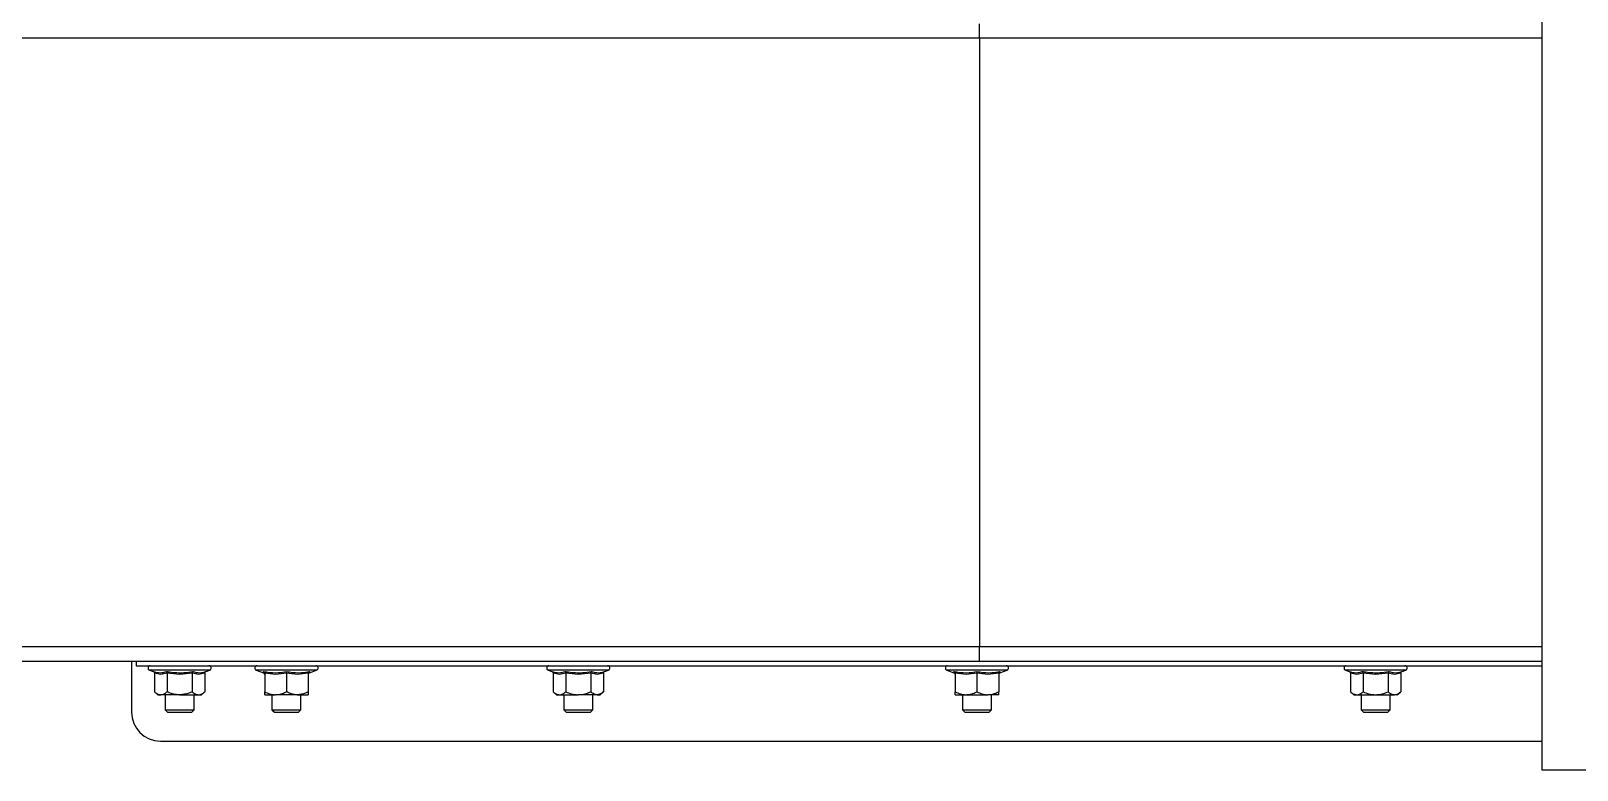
# Paper-space layout 'Sheet2' of a CAD drawing. Header units: millimetres. Extents: x 2 to 418, y 2 to 295.
# Drawn here: x 37.1 to 90.4, y 74.4 to 99.9 of the extents above; entities that cross this region are included whole.
import ezdxf

# ---------------------------------------------------------------- set-up
doc = ezdxf.new("R2010")
doc.units = ezdxf.units.MM

psp = doc.layouts.new('Sheet2')

# ---------------------------------------------------------------- linework, layer by layer
at = {"color": 7, "linetype": 'Continuous', "lineweight": 25}
for p, q in [((89.204, 74.416), (89.204, 103.916)), ((69.789, 99.666), (69.789, 78.666)), ((69.788, 78.166), (28.957, 78.166)), ((40.542, 78.166), (40.542, 76.416)), ((40.704, 78.166), (40.704, 78.016)), ((40.704, 78.016), (89.204, 78.016)), ((41.165, 77.866), (41.289, 77.821)), ((43.118, 77.821), (43.243, 77.866)), ((44.849, 77.866), (45.094, 77.777)), ((46.682, 77.777), (46.927, 77.866)), ((54.915, 77.866), (55.039, 77.821)), ((56.868, 77.821), (56.993, 77.866)), ((68.665, 77.866), (68.91, 77.777)), ((69.788, 78.166), (69.788, 78.166)), ((89.204, 78.166), (69.788, 78.166)), ((70.497, 77.777), (70.743, 77.866)), ((82.415, 77.866), (82.539, 77.821)), ((84.368, 77.821), (84.493, 77.866)), ((41.338, 77.759), (41.338, 77.116)), ((41.771, 77.759), (41.771, 77.116)), ((42.637, 77.759), (42.637, 77.116)), ((43.07, 77.759), (43.07, 77.116)), ((45.098, 77.786), (45.098, 77.785)), ((45.138, 77.759), (45.138, 77.116)), ((45.888, 77.759), (45.888, 77.116)), ((46.638, 77.759), (46.638, 77.116)), ((55.088, 77.759), (55.088, 77.116)), ((55.521, 77.759), (55.521, 77.116)), ((56.387, 77.759), (56.387, 77.116)), ((56.82, 77.759), (56.82, 77.116)), ((68.913, 77.786), (68.914, 77.785)), ((68.954, 77.759), (68.954, 77.116)), ((69.704, 77.759), (69.704, 77.116)), ((70.454, 77.759), (70.454, 77.116)), ((82.588, 77.759), (82.588, 77.116)), ((83.021, 77.759), (83.021, 77.116)), ((83.887, 77.759), (83.887, 77.116)), ((84.32, 77.759), (84.32, 77.116)), ((41.338, 77.116), (41.454, 77.016)), ((41.454, 77.016), (41.554, 77.016)), ((42.204, 77.016), (41.554, 77.016)), ((41.704, 77.016), (41.704, 76.499)), ((42.204, 77.016), (42.853, 77.016)), ((42.704, 76.499), (42.704, 77.016)), ((42.853, 77.016), (42.954, 77.016)), ((42.954, 77.016), (43.07, 77.116)), ((45.138, 77.016), (45.513, 77.016)), ((45.388, 77.016), (45.388, 76.499)), ((46.263, 77.016), (45.513, 77.016)), ((46.263, 77.016), (46.638, 77.016)), ((46.388, 76.499), (46.388, 77.016)), ((55.088, 77.116), (55.204, 77.016)), ((55.204, 77.016), (55.304, 77.016)), ((55.304, 77.016), (55.954, 77.016)), ((55.454, 77.016), (55.454, 76.499)), ((56.603, 77.016), (55.954, 77.016)), ((56.454, 76.499), (56.454, 77.016)), ((56.603, 77.016), (56.704, 77.016)), ((56.704, 77.016), (56.82, 77.116)), ((68.954, 77.016), (69.329, 77.016)), ((69.204, 77.016), (69.204, 76.499)), ((69.329, 77.016), (70.079, 77.016)), ((70.454, 77.016), (70.079, 77.016)), ((70.204, 76.499), (70.204, 77.016)), ((82.588, 77.116), (82.704, 77.016)), ((82.704, 77.016), (82.804, 77.016)), ((82.804, 77.016), (83.454, 77.016)), ((82.954, 77.016), (82.954, 76.499)), ((83.454, 77.016), (84.103, 77.016)), ((83.954, 76.499), (83.954, 77.016)), ((84.204, 77.016), (84.103, 77.016)), ((84.204, 77.016), (84.32, 77.116)), ((41.704, 76.499), (41.786, 76.416)), ((41.704, 76.499), (42.704, 76.499)), ((41.786, 76.416), (42.621, 76.416)), ((42.621, 76.416), (42.704, 76.499)), ((45.388, 76.499), (45.471, 76.416)), ((45.388, 76.499), (46.388, 76.499)), ((45.471, 76.416), (46.305, 76.416)), ((46.305, 76.416), (46.388, 76.499)), ((55.454, 76.499), (55.536, 76.416)), ((55.454, 76.499), (56.454, 76.499)), ((55.536, 76.416), (56.371, 76.416)), ((56.371, 76.416), (56.454, 76.499)), ((69.204, 76.499), (69.286, 76.416)), ((69.204, 76.499), (70.204, 76.499)), ((69.286, 76.416), (70.121, 76.416)), ((70.121, 76.416), (70.204, 76.499)), ((82.954, 76.499), (83.036, 76.416)), ((82.954, 76.499), (83.021, 76.499)), ((83.021, 76.499), (83.954, 76.499)), ((83.036, 76.416), (83.092, 76.416)), ((83.092, 76.416), (83.871, 76.416)), ((83.871, 76.416), (83.954, 76.499)), ((41.542, 75.416), (89.204, 75.416)), ((129.454, 74.416), (89.204, 74.416))]:
    psp.add_line(p, q, dxfattribs=at)
at = {"color": 8, "linetype": 'Continuous', "lineweight": 25}
for p, q in [((89.204, 99.666), (69.789, 99.666)), ((89.204, 78.666), (69.789, 78.666)), ((42.204, 77.866), (41.165, 77.866)), ((43.243, 77.866), (42.204, 77.866)), ((46.408, 77.866), (44.849, 77.866)), ((46.927, 77.866), (46.408, 77.866)), ((56.854, 77.866), (54.915, 77.866)), ((56.993, 77.866), (56.854, 77.866)), ((70.743, 77.866), (68.665, 77.866)), ((84.493, 77.866), (82.415, 77.866))]:
    psp.add_line(p, q, dxfattribs=at)
at = {"color": 7, "linetype": 'Continuous', "lineweight": 25}
for centre, radius, start, end in [((41.191, 77.939), 0.0773, 90, 250), ((43.216, 77.939), 0.0773, 290, 90), ((44.875, 77.939), 0.0773, 90, 250), ((46.901, 77.939), 0.0773, 290, 90), ((54.941, 77.939), 0.0773, 90, 250), ((56.966, 77.939), 0.0773, 290, 90), ((68.691, 77.939), 0.0773, 90, 250), ((70.716, 77.939), 0.0773, 290, 90), ((82.441, 77.939), 0.0773, 90, 250), ((84.466, 77.939), 0.0773, 290, 90), ((45.078, 77.719), 0.06, 7.6638, 74.3451), ((46.698, 77.719), 0.06, 106.2271, 172.3368), ((68.894, 77.719), 0.06, 7.5899, 74.3459), ((70.514, 77.719), 0.06, 106.2527, 172.4396), ((41.542, 76.416), 1, 180, 270)]:
    psp.add_arc(centre, radius, start, end, dxfattribs=at)
for centre, start_param, end_param in [((69.788, 99.666), 4.712389, 6.283185), ((69.788, 78.666), 3.141593, 4.712389)]:
    psp.add_ellipse(centre, major_axis=(0, 0.5), ratio=0.001002, start_param=start_param, end_param=end_param, dxfattribs=at)
for points, knots in [([(69.789, 99.666), (69.074, 99.666), (67.644, 99.666), (65.504, 99.666), (63.376, 99.666), (61.264, 99.666), (59.175, 99.666), (57.114, 99.666), (55.086, 99.666), (53.097, 99.666), (51.152, 99.666), (49.257, 99.666), (47.416, 99.666), (45.634, 99.666), (43.916, 99.666), (42.267, 99.666), (40.691, 99.666), (39.192, 99.666), (37.774, 99.666), (36.44, 99.666), (35.196, 99.666), (34.043, 99.666), (32.985, 99.666), (32.025, 99.666), (31.165, 99.666), (30.408, 99.666), (29.754, 99.666), (29.209, 99.666), (28.763, 99.666), (28.557, 99.666), (28.455, 99.666)], [0, 0, 0, 0, 0.035726, 0.071453, 0.107179, 0.142905, 0.178631, 0.214357, 0.250083, 0.285809, 0.321536, 0.357262, 0.392988, 0.428714, 0.46444, 0.500167, 0.535893, 0.571619, 0.607345, 0.643071, 0.678797, 0.714524, 0.75025, 0.785928, 0.821607, 0.857286, 0.892964, 0.928643, 0.964321, 1, 1, 1, 1]), ([(69.789, 78.666), (69.075, 78.666), (67.646, 78.666), (65.508, 78.666), (63.382, 78.666), (61.272, 78.666), (59.185, 78.666), (57.126, 78.666), (55.099, 78.666), (53.11, 78.666), (51.165, 78.666), (49.268, 78.666), (47.426, 78.666), (45.644, 78.666), (43.925, 78.666), (42.275, 78.666), (40.697, 78.666), (39.198, 78.666), (37.779, 78.666), (36.445, 78.666), (35.199, 78.666), (34.045, 78.666), (32.987, 78.666), (32.027, 78.666), (31.167, 78.666), (30.409, 78.666), (29.755, 78.666), (29.209, 78.666), (28.763, 78.666), (28.557, 78.666), (28.455, 78.666)], [0, 0, 0, 0, 0.035691, 0.071381, 0.107072, 0.142762, 0.178453, 0.214143, 0.249834, 0.285572, 0.32131, 0.357048, 0.392786, 0.428524, 0.464262, 0.5, 0.535738, 0.571476, 0.607214, 0.642952, 0.67869, 0.714428, 0.750166, 0.785857, 0.821547, 0.857238, 0.892928, 0.928619, 0.964309, 1, 1, 1, 1]), ([(41.289, 77.821), (41.309, 77.814), (41.409, 77.78), (41.565, 77.763), (41.695, 77.804), (41.746, 77.821)], [0, 0, 0, 0, 0.130523, 0.655235, 1, 1, 1, 1]), ([(41.289, 77.821), (41.289, 77.821), (41.296, 77.818), (41.309, 77.811), (41.325, 77.797), (41.335, 77.778), (41.337, 77.765), (41.338, 77.759)], [0, 0, 0, 0, 0.006132, 0.267764, 0.528774, 0.763923, 1, 1, 1, 1]), ([(41.771, 77.759), (41.7, 77.739), (41.555, 77.699), (41.411, 77.739), (41.338, 77.759)], [0, 0, 0, 0, 0.492241, 1, 1, 1, 1]), ([(41.746, 77.821), (41.786, 77.814), (41.983, 77.78), (42.293, 77.763), (42.557, 77.804), (42.661, 77.821)], [0, 0, 0, 0, 0.130523, 0.655233, 1, 1, 1, 1]), ([(41.771, 77.759), (41.77, 77.765), (41.77, 77.778), (41.764, 77.797), (41.757, 77.811), (41.75, 77.818), (41.746, 77.821), (41.746, 77.821)], [0, 0, 0, 0, 0.236074, 0.471222, 0.732234, 0.993878, 1, 1, 1, 1]), ([(42.637, 77.759), (42.495, 77.739), (42.206, 77.699), (41.917, 77.739), (41.771, 77.759)], [0, 0, 0, 0, 0.492244, 1, 1, 1, 1]), ([(42.637, 77.759), (42.637, 77.765), (42.638, 77.778), (42.643, 77.797), (42.651, 77.811), (42.657, 77.818), (42.661, 77.821), (42.661, 77.821)], [0, 0, 0, 0, 0.236074, 0.471222, 0.732234, 0.993878, 1, 1, 1, 1]), ([(43.07, 77.759), (42.999, 77.739), (42.854, 77.699), (42.71, 77.739), (42.637, 77.759)], [0, 0, 0, 0, 0.492247, 1, 1, 1, 1]), ([(42.661, 77.821), (42.68, 77.814), (42.778, 77.78), (42.931, 77.763), (43.065, 77.804), (43.118, 77.821)], [0, 0, 0, 0, 0.130523, 0.655234, 1, 1, 1, 1]), ([(43.07, 77.759), (43.07, 77.765), (43.072, 77.778), (43.083, 77.797), (43.098, 77.811), (43.111, 77.818), (43.118, 77.821), (43.118, 77.821)], [0, 0, 0, 0, 0.236077, 0.471225, 0.732237, 0.993868, 1, 1, 1, 1]), ([(45.096, 77.821), (45.13, 77.814), (45.302, 77.78), (45.571, 77.763), (45.798, 77.804), (45.888, 77.821)], [0, 0, 0, 0, 0.130524, 0.655235, 1, 1, 1, 1]), ([(45.096, 77.821), (45.096, 77.821), (45.102, 77.818), (45.113, 77.811), (45.127, 77.797), (45.136, 77.778), (45.137, 77.765), (45.138, 77.759)], [0, 0, 0, 0, 0.006116, 0.267772, 0.528767, 0.763918, 1, 1, 1, 1]), ([(45.888, 77.759), (45.765, 77.739), (45.515, 77.699), (45.265, 77.739), (45.138, 77.759)], [0, 0, 0, 0, 0.4922425, 1, 1, 1, 1]), ([(45.888, 77.821), (45.922, 77.814), (46.092, 77.78), (46.36, 77.763), (46.589, 77.804), (46.68, 77.821)], [0, 0, 0, 0, 0.130524, 0.655233, 1, 1, 1, 1]), ([(45.888, 77.759), (45.888, 77.765), (45.888, 77.778), (45.888, 77.797), (45.888, 77.811), (45.888, 77.818), (45.888, 77.821), (45.888, 77.821)], [0, 0, 0, 0, 0.236083, 0.471228, 0.732224, 0.99387, 1, 1, 1, 1]), ([(46.638, 77.759), (46.515, 77.739), (46.265, 77.699), (46.015, 77.739), (45.888, 77.759)], [0, 0, 0, 0, 0.492242, 1, 1, 1, 1]), ([(46.638, 77.759), (46.639, 77.765), (46.64, 77.778), (46.649, 77.797), (46.662, 77.811), (46.674, 77.818), (46.68, 77.821), (46.68, 77.821)], [0, 0, 0, 0, 0.236082, 0.471231, 0.732228, 0.993884, 1, 1, 1, 1]), ([(55.039, 77.821), (55.059, 77.814), (55.159, 77.78), (55.315, 77.763), (55.445, 77.804), (55.496, 77.821)], [0, 0, 0, 0, 0.130523, 0.655234, 1, 1, 1, 1]), ([(55.039, 77.821), (55.039, 77.821), (55.046, 77.818), (55.059, 77.811), (55.075, 77.797), (55.085, 77.778), (55.087, 77.765), (55.088, 77.759)], [0, 0, 0, 0, 0.00613, 0.267762, 0.528773, 0.763919, 1, 1, 1, 1]), ([(55.521, 77.759), (55.45, 77.739), (55.305, 77.699), (55.161, 77.739), (55.088, 77.759)], [0, 0, 0, 0, 0.492241, 1, 1, 1, 1]), ([(55.496, 77.821), (55.536, 77.814), (55.733, 77.78), (56.043, 77.763), (56.307, 77.804), (56.411, 77.821)], [0, 0, 0, 0, 0.130523, 0.655233, 1, 1, 1, 1]), ([(55.496, 77.821), (55.496, 77.821), (55.5, 77.818), (55.507, 77.811), (55.514, 77.797), (55.52, 77.778), (55.52, 77.765), (55.521, 77.759)], [0, 0, 0, 0, 0.006122, 0.267769, 0.528779, 0.763926, 1, 1, 1, 1]), ([(56.387, 77.759), (56.245, 77.739), (55.956, 77.699), (55.667, 77.739), (55.521, 77.759)], [0, 0, 0, 0, 0.492242, 1, 1, 1, 1]), ([(56.387, 77.759), (56.387, 77.765), (56.388, 77.778), (56.393, 77.797), (56.401, 77.811), (56.407, 77.818), (56.411, 77.821), (56.411, 77.821)], [0, 0, 0, 0, 0.2360729, 0.4712236, 0.7322321, 0.9938784, 1, 1, 1, 1]), ([(56.82, 77.759), (56.749, 77.739), (56.604, 77.699), (56.46, 77.739), (56.387, 77.759)], [0, 0, 0, 0, 0.492247, 1, 1, 1, 1]), ([(56.411, 77.821), (56.43, 77.814), (56.528, 77.78), (56.681, 77.763), (56.815, 77.804), (56.868, 77.821)], [0, 0, 0, 0, 0.130523, 0.655233, 1, 1, 1, 1]), ([(56.82, 77.759), (56.82, 77.765), (56.822, 77.778), (56.833, 77.797), (56.848, 77.811), (56.861, 77.818), (56.868, 77.821), (56.868, 77.821)], [0, 0, 0, 0, 0.2360765, 0.4712303, 0.7322398, 0.9938697, 1, 1, 1, 1]), ([(68.911, 77.821), (68.946, 77.814), (69.118, 77.78), (69.387, 77.763), (69.614, 77.804), (69.704, 77.821)], [0, 0, 0, 0, 0.130524, 0.655233, 1, 1, 1, 1]), ([(68.911, 77.821), (68.912, 77.821), (68.918, 77.818), (68.929, 77.811), (68.943, 77.797), (68.952, 77.778), (68.953, 77.765), (68.954, 77.759)], [0, 0, 0, 0, 0.0061053, 0.2677773, 0.528761, 0.7639164, 1, 1, 1, 1]), ([(69.704, 77.759), (69.581, 77.739), (69.331, 77.699), (69.081, 77.739), (68.954, 77.759)], [0, 0, 0, 0, 0.492242, 1, 1, 1, 1]), ([(69.704, 77.821), (69.738, 77.814), (69.908, 77.78), (70.175, 77.763), (70.405, 77.804), (70.496, 77.821)], [0, 0, 0, 0, 0.130524, 0.655234, 1, 1, 1, 1]), ([(69.704, 77.821), (69.704, 77.821), (69.704, 77.818), (69.704, 77.811), (69.704, 77.797), (69.704, 77.778), (69.704, 77.765), (69.704, 77.759)], [0, 0, 0, 0, 0.00613, 0.267776, 0.528772, 0.763917, 1, 1, 1, 1]), ([(70.454, 77.759), (70.331, 77.739), (70.081, 77.699), (69.831, 77.739), (69.704, 77.759)], [0, 0, 0, 0, 0.492246, 1, 1, 1, 1]), ([(70.454, 77.759), (70.454, 77.765), (70.456, 77.778), (70.465, 77.797), (70.478, 77.811), (70.49, 77.818), (70.496, 77.821), (70.496, 77.821)], [0, 0, 0, 0, 0.2360836, 0.471239, 0.7322227, 0.9938947, 1, 1, 1, 1]), ([(82.539, 77.821), (82.559, 77.814), (82.659, 77.78), (82.815, 77.763), (82.945, 77.804), (82.996, 77.821)], [0, 0, 0, 0, 0.130522, 0.655234, 1, 1, 1, 1]), ([(82.539, 77.821), (82.539, 77.821), (82.546, 77.818), (82.559, 77.811), (82.575, 77.797), (82.585, 77.778), (82.587, 77.765), (82.588, 77.759)], [0, 0, 0, 0, 0.00613, 0.267748, 0.528773, 0.763921, 1, 1, 1, 1]), ([(83.021, 77.759), (82.95, 77.739), (82.805, 77.699), (82.661, 77.739), (82.588, 77.759)], [0, 0, 0, 0, 0.492241, 1, 1, 1, 1]), ([(82.996, 77.821), (83.036, 77.814), (83.233, 77.78), (83.543, 77.763), (83.807, 77.804), (83.911, 77.821)], [0, 0, 0, 0, 0.1305225, 0.6552332, 1, 1, 1, 1]), ([(82.996, 77.821), (82.996, 77.821), (83, 77.818), (83.007, 77.811), (83.014, 77.797), (83.02, 77.778), (83.02, 77.765), (83.021, 77.759)], [0, 0, 0, 0, 0.006122, 0.267769, 0.528778, 0.763925, 1, 1, 1, 1]), ([(83.887, 77.759), (83.745, 77.739), (83.456, 77.699), (83.167, 77.739), (83.021, 77.759)], [0, 0, 0, 0, 0.492242, 1, 1, 1, 1]), ([(83.911, 77.821), (83.911, 77.821), (83.907, 77.818), (83.901, 77.811), (83.893, 77.797), (83.888, 77.778), (83.887, 77.765), (83.887, 77.759)], [0, 0, 0, 0, 0.006122, 0.267767, 0.528775, 0.763929, 1, 1, 1, 1]), ([(84.32, 77.759), (84.249, 77.739), (84.104, 77.699), (83.96, 77.739), (83.887, 77.759)], [0, 0, 0, 0, 0.492247, 1, 1, 1, 1]), ([(83.911, 77.821), (83.93, 77.814), (84.028, 77.78), (84.181, 77.763), (84.315, 77.804), (84.368, 77.821)], [0, 0, 0, 0, 0.130522, 0.655233, 1, 1, 1, 1]), ([(84.32, 77.759), (84.32, 77.765), (84.322, 77.778), (84.333, 77.797), (84.348, 77.811), (84.361, 77.818), (84.368, 77.821), (84.368, 77.821)], [0, 0, 0, 0, 0.236079, 0.471227, 0.732252, 0.99387, 1, 1, 1, 1]), ([(41.338, 77.116), (41.371, 77.09), (41.44, 77.037), (41.515, 77.016), (41.553, 77.016), (41.554, 77.016)], [0, 0, 0, 0, 0.484345, 0.986322, 1, 1, 1, 1]), ([(41.554, 77.016), (41.584, 77.02), (41.646, 77.028), (41.718, 77.073), (41.759, 77.106), (41.771, 77.116)], [0, 0, 0, 0, 0.406293, 0.827271, 1, 1, 1, 1]), ([(42.204, 77.016), (42.194, 77.016), (42.073, 77.018), (41.924, 77.053), (41.796, 77.106), (41.771, 77.116)], [0, 0, 0, 0, 0.066695, 0.814097, 1, 1, 1, 1]), ([(42.637, 77.116), (42.6, 77.101), (42.462, 77.044), (42.313, 77.028), (42.204, 77.016)], [0, 0, 0, 0, 0.26613, 1, 1, 1, 1]), ([(42.637, 77.116), (42.67, 77.09), (42.739, 77.037), (42.814, 77.016), (42.852, 77.016), (42.853, 77.016)], [0, 0, 0, 0, 0.484339, 0.986322, 1, 1, 1, 1]), ([(42.853, 77.016), (42.883, 77.02), (42.945, 77.028), (43.017, 77.073), (43.058, 77.106), (43.07, 77.116)], [0, 0, 0, 0, 0.4063, 0.827273, 1, 1, 1, 1]), ([(45.138, 77.116), (45.196, 77.09), (45.315, 77.037), (45.445, 77.016), (45.511, 77.016), (45.513, 77.016)], [0, 0, 0, 0, 0.48434, 0.986321, 1, 1, 1, 1]), ([(45.138, 77.016), (45.138, 77.02), (45.138, 77.028), (45.138, 77.073), (45.138, 77.106), (45.138, 77.116)], [0, 0, 0, 0, 0.4062938, 0.8272715, 1, 1, 1, 1]), ([(45.513, 77.016), (45.565, 77.02), (45.672, 77.028), (45.797, 77.073), (45.867, 77.106), (45.888, 77.116)], [0, 0, 0, 0, 0.40629, 0.82727, 1, 1, 1, 1]), ([(46.263, 77.016), (46.254, 77.016), (46.15, 77.018), (46.021, 77.053), (45.91, 77.106), (45.888, 77.116)], [0, 0, 0, 0, 0.066691, 0.814097, 1, 1, 1, 1]), ([(46.638, 77.116), (46.606, 77.101), (46.487, 77.044), (46.358, 77.028), (46.263, 77.016)], [0, 0, 0, 0, 0.266132, 1, 1, 1, 1]), ([(46.638, 77.116), (46.638, 77.09), (46.638, 77.037), (46.638, 77.016), (46.638, 77.016), (46.638, 77.016)], [0, 0, 0, 0, 0.484339, 0.986313, 1, 1, 1, 1]), ([(55.088, 77.116), (55.121, 77.09), (55.19, 77.037), (55.265, 77.016), (55.303, 77.016), (55.304, 77.016)], [0, 0, 0, 0, 0.484344, 0.986322, 1, 1, 1, 1]), ([(55.304, 77.016), (55.334, 77.02), (55.396, 77.028), (55.468, 77.073), (55.509, 77.106), (55.521, 77.116)], [0, 0, 0, 0, 0.406294, 0.827271, 1, 1, 1, 1]), ([(55.521, 77.116), (55.588, 77.09), (55.725, 77.037), (55.875, 77.016), (55.952, 77.016), (55.954, 77.016)], [0, 0, 0, 0, 0.484342, 0.986326, 1, 1, 1, 1]), ([(55.954, 77.016), (56.014, 77.02), (56.138, 77.028), (56.281, 77.073), (56.363, 77.106), (56.387, 77.116)], [0, 0, 0, 0, 0.406293, 0.82727, 1, 1, 1, 1]), ([(56.603, 77.016), (56.598, 77.016), (56.538, 77.018), (56.463, 77.053), (56.399, 77.106), (56.387, 77.116)], [0, 0, 0, 0, 0.06669, 0.8141, 1, 1, 1, 1]), ([(56.82, 77.116), (56.801, 77.101), (56.733, 77.044), (56.658, 77.028), (56.603, 77.016)], [0, 0, 0, 0, 0.2661291, 1, 1, 1, 1]), ([(68.954, 77.116), (69.012, 77.09), (69.131, 77.037), (69.26, 77.016), (69.327, 77.016), (69.329, 77.016)], [0, 0, 0, 0, 0.484342, 0.986325, 1, 1, 1, 1]), ([(68.954, 77.016), (68.954, 77.016), (68.954, 77.018), (68.954, 77.053), (68.954, 77.106), (68.954, 77.116)], [0, 0, 0, 0, 0.066694, 0.814091, 1, 1, 1, 1]), ([(69.329, 77.016), (69.381, 77.02), (69.488, 77.028), (69.612, 77.073), (69.683, 77.106), (69.704, 77.116)], [0, 0, 0, 0, 0.406297, 0.827273, 1, 1, 1, 1]), ([(69.704, 77.116), (69.762, 77.09), (69.881, 77.037), (70.01, 77.016), (70.077, 77.016), (70.079, 77.016)], [0, 0, 0, 0, 0.484333, 0.986326, 1, 1, 1, 1]), ([(70.079, 77.016), (70.131, 77.02), (70.238, 77.028), (70.362, 77.073), (70.433, 77.106), (70.454, 77.116)], [0, 0, 0, 0, 0.406291, 0.827272, 1, 1, 1, 1]), ([(70.454, 77.016), (70.454, 77.016), (70.454, 77.018), (70.454, 77.053), (70.454, 77.106), (70.454, 77.116)], [0, 0, 0, 0, 0.066694, 0.814091, 1, 1, 1, 1]), ([(82.588, 77.116), (82.606, 77.101), (82.675, 77.044), (82.749, 77.028), (82.804, 77.016)], [0, 0, 0, 0, 0.266127, 1, 1, 1, 1]), ([(82.804, 77.016), (82.809, 77.016), (82.87, 77.018), (82.944, 77.053), (83.008, 77.106), (83.021, 77.116)], [0, 0, 0, 0, 0.066691, 0.814098, 1, 1, 1, 1]), ([(83.021, 77.116), (83.088, 77.09), (83.225, 77.037), (83.375, 77.016), (83.452, 77.016), (83.454, 77.016)], [0, 0, 0, 0, 0.484342, 0.986326, 1, 1, 1, 1]), ([(83.454, 77.016), (83.514, 77.02), (83.638, 77.028), (83.781, 77.073), (83.863, 77.106), (83.887, 77.116)], [0, 0, 0, 0, 0.40629, 0.82727, 1, 1, 1, 1]), ([(83.887, 77.116), (83.92, 77.09), (83.989, 77.037), (84.064, 77.016), (84.102, 77.016), (84.103, 77.016)], [0, 0, 0, 0, 0.48434, 0.986322, 1, 1, 1, 1]), ([(84.103, 77.016), (84.133, 77.02), (84.195, 77.028), (84.267, 77.073), (84.308, 77.106), (84.32, 77.116)], [0, 0, 0, 0, 0.406289, 0.827273, 1, 1, 1, 1])]:
    psp.add_open_spline(points, degree=3, knots=knots, dxfattribs=at)
at = {"color": 8, "linetype": 'Continuous', "lineweight": 25}
for points, knots in [([(45.098, 77.785), (45.098, 77.783), (45.099, 77.773), (45.097, 77.801), (45.096, 77.821)], [0, 0, 0, 0, 0.255371, 1, 1, 1, 1]), ([(46.68, 77.821), (46.68, 77.814), (46.678, 77.786), (46.678, 77.786), (46.678, 77.786)], [0, 0, 0, 0, 0.261044, 1, 1, 1, 1]), ([(68.914, 77.785), (68.914, 77.783), (68.914, 77.773), (68.913, 77.801), (68.911, 77.821)], [0, 0, 0, 0, 0.255454, 1, 1, 1, 1]), ([(70.496, 77.821), (70.495, 77.814), (70.494, 77.786), (70.494, 77.786), (70.494, 77.786)], [0, 0, 0, 0, 0.261044, 1, 1, 1, 1])]:
    psp.add_open_spline(points, degree=3, knots=knots, dxfattribs=at)

doc.saveas('drawing.dxf')
